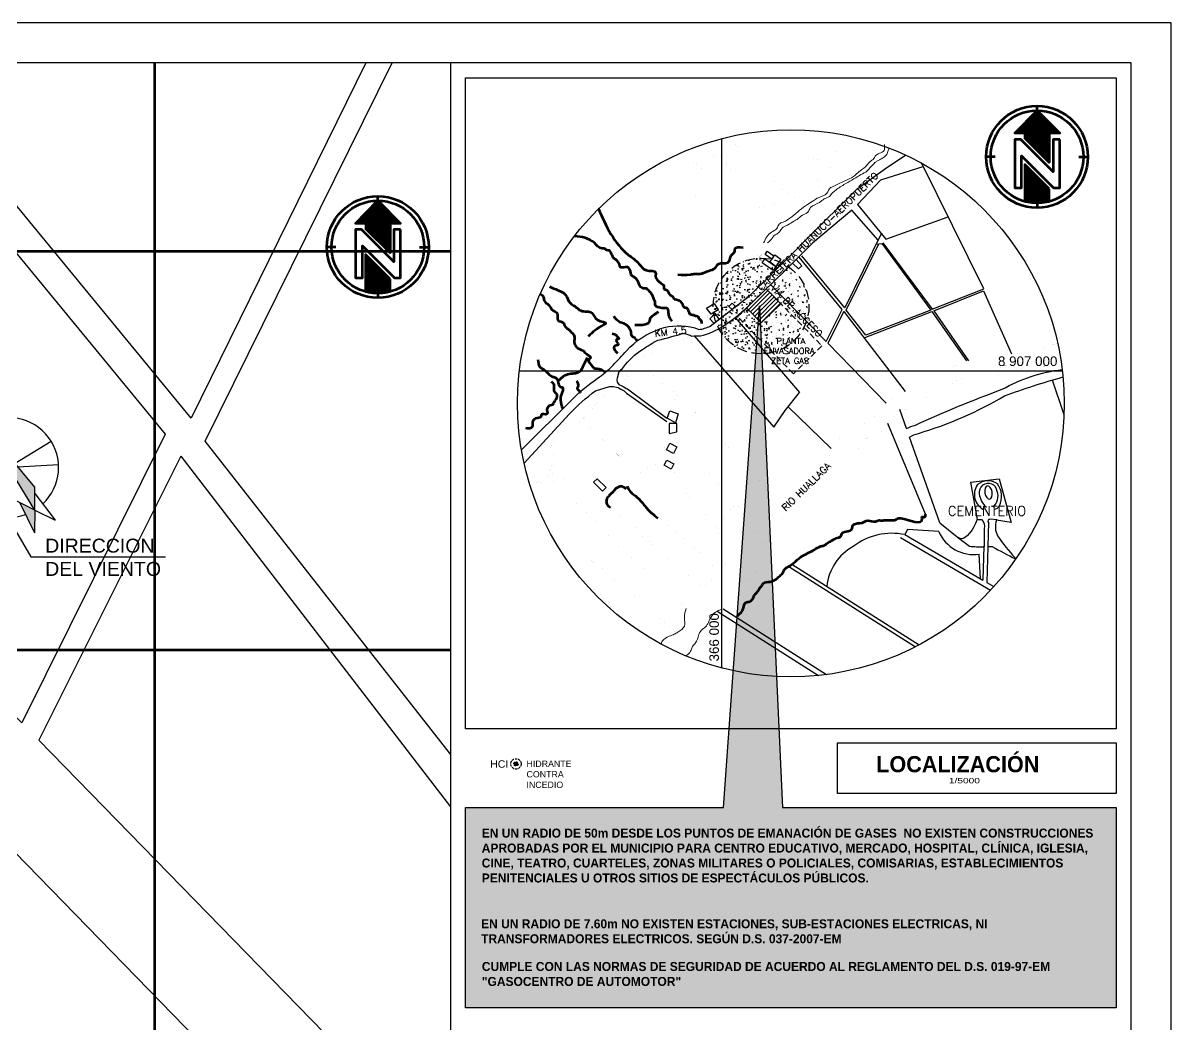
# Model space of a CAD drawing. Header units: millimetres. Extents: x 365981 to 366945, y 8906919 to 8907176.
# Drawn here: x 366801.4 to 366945.4, y 8907003.1 to 8907128.6 of the extents above; entities that cross this region are included whole.
import ezdxf
from ezdxf.enums import TextEntityAlignment as Align

# ---------------------------------------------------------------- set-up
doc = ezdxf.new("R2010")
doc.units = ezdxf.units.MM
doc.linetypes.add('DASHED2', pattern=[0.375, 0.25, -0.125])
doc.linetypes.add('HIDDEN', pattern=[0.375, 0.25, -0.125])
doc.layers.add('005', color=8, linetype='Continuous', lineweight=80)
doc.layers.add('02', color=2, linetype='Continuous', lineweight=20)
for name, color, linetype in [('01', 1, 'Continuous'), ('015', 40, 'Continuous'), ('02 texto', 2, 'Continuous'), ('03', 3, 'Continuous'), ('04', 4, 'Continuous'), ('AMBIENTES', 3, 'Continuous'), ('Detalles', 132, 'Continuous'), ('LOCKUP', 7, 'Continuous'), ('PROYECCIONES', 40, 'DASHED2')]:
    doc.layers.add(name, color=color, linetype=linetype)
doc.styles.add('BRITAN', font='', dxfattribs={"height": 0.07})
doc.styles.add('DIMTXT', font='arial.ttf', dxfattribs={"height": 0.3})
doc.styles.add('GRANDE', font='', dxfattribs={"height": 0.3})
doc.styles.add('MONOTXT', font='simplex.shx', dxfattribs={"height": 0.2})
doc.styles.add('ROMANS', font='arial.ttf', dxfattribs={"height": 0.2})
doc.styles.get("Standard").update_dxf_attribs({"font": 'arial.ttf'})
doc.styles.add('TITLEINFO', font='arial.ttf', dxfattribs={"height": 0.2})
doc.styles.get('BRITAN').set_extended_font_data('Britannic Bold', bold=True)
doc.styles.get('GRANDE').set_extended_font_data('Copperplate Gothic Bold', bold=True)

# ---------------------------------------------------------------- blocks, each defined once
blk = doc.blocks.new('HIDRANTE')
at = {"layer": '03'}
h = blk.add_hatch(color=256, dxfattribs=at)
edge = h.paths.add_edge_path()
edge.add_arc((0, 0), 0.237, 0, 360)
at = {"layer": '03', "linetype": 'DASHED2'}
for radius in [0.58, 0.237, 0.237]:
    blk.add_circle((0, 0), radius, dxfattribs=at)
blk = doc.blocks.new('NORTEJ')
h = blk.add_hatch()
h.set_pattern_fill('ANSI31', color=4, scale=2.25, angle=45, style=0)
h.set_pattern_definition([(90, (-680.65797, 86.11223), (-0.28125, 4e-17), [])])
h.paths.add_polyline_path([(0, 12.2), (-2.78, 9.34), (-1.54, 9.34), (-1.54, 8.72), (1.54, 5.65), (1.54, 9.34), (2.85, 9.34)])
h.paths.add_polyline_path([(-1.54, 5.43), (-1.54, 0.8), (1.54, 0.8), (1.54, 2.35)])
at = {"color": 6}
for p, q in [((0, 12.2), (0, 12.76)), ((-5.25, 6.38), (-6.38, 6.38)), ((5.25, 6.38), (6.38, 6.38)), ((0, 0.57), (0, 0))]:
    blk.add_line(p, q, dxfattribs=at)
blk.add_lwpolyline([(-1.54, 9.34), (-2.78, 9.34), (0, 12.2), (2.85, 9.34), (1.54, 9.34), (1.54, 5.65), (-1.54, 8.72)], dxfattribs=at)
at = {"color": 5}
blk.add_lwpolyline([(2.85, 8.56), (2.03, 8.56), (2.03, 4.5), (-2.03, 8.56), (-2.78, 8.56), (-2.78, 2.5), (-1.93, 2.5), (-1.93, 6.51), (2.08, 2.5), (2.85, 2.5)], close=True, dxfattribs=at)
at = {"color": 6}
blk.add_lwpolyline([(1.54, 2.35), (-1.54, 5.43), (-1.54, 0.8), (1.54, 0.8)], close=True, dxfattribs=at)
blk.add_circle((0, 6.38), 6.38, dxfattribs=at)
at = {"color": 4}
blk.add_circle((0, 6.38), 5.81, dxfattribs=at)
blk = doc.blocks.new('A$C28750AAA')
at = {"layer": 'Detalles'}
h = blk.add_hatch(color=256, dxfattribs=at)
h.paths.add_polyline_path([(4.707, 3.674), (3.566, 3.754), (0.292, 1.326)])
h.paths.add_polyline_path([(5.847, 3.593), (4.707, 3.674), (4.295, 2.96)])
for p, q in [((1.326, 4.707), (2.323, 2.832)), ((2.499, 2.963), (2.499, 5)), ((3.885, 3.732), (5.278, 4.664)), ((4.707, 3.674), (5.278, 4.664)), ((3.566, 3.754), (0.292, 1.326)), ((4.707, 3.674), (0.292, 1.326)), ((4.707, 3.674), (3.566, 3.754)), ((4.707, 3.674), (4.136, 2.683)), ((4.295, 2.96), (5.847, 3.593)), ((4.707, 3.674), (5.847, 3.593)), ((4.136, 2.683), (0.292, 1.326)), ((2.499, 0), (2.499, 2.105)), ((2.676, 2.168), (3.673, 0.293))]:
    blk.add_line(p, q, dxfattribs=at)
blk.add_arc((2.499, 2.5), 2.5, 39.60673, 16.39327, dxfattribs=at)

msp = doc.modelspace()

# ---------------------------------------------------------------- hatches: boundary and pattern name
at = {"true_color": 0xcd2027}
h = msp.add_hatch(dxfattribs=at)
h.set_pattern_fill('AR-CONC', color=242, scale=0.01)
h.set_pattern_definition([(50, (-87.3748, -2.285), (1.82184668996, -0.1593908554), [0.1905, -2.0955]), (355, (-87.3748, -2.285), (-0.35243421425, 1.9105684524), [0.1524, -1.6764058417]), (100.4514447, (-87.223, -2.2983), (1.4694124709, 1.75117751912), [0.161900088, -1.780902446]), (46.1842, (-87.3748, -1.777), (2.7107904089, -0.4204232793), [0.28575, -3.14325]), (96.63555761, (-87.149, -1.812), (2.3740413405, 2.474261246), [0.2428502314, -2.6713560816]), (351.18415117, (-87.3748, -1.777), (2.37404134065, 2.47426124586), [0.2285996707, -2.5145973192]), (21, (-87.1208, -1.904), (1.5161439127, -1.02265198187), [0.1905, -2.0955]), (326, (-87.1208, -1.904), (0.61802028348, 1.84187966122), [0.1524, -1.6764]), (71.451445, (-86.9944, -1.9893), (2.1341641928, 0.81922768886), [0.161900088, -1.780899376]), (37.5, (-87.3748, -2.28505), (0.030886032506, 0.84555038873), [0, -1.65608, 0, -1.7018, 0, -1.68275]), (7.5, (-87.3748, -2.28505), (0.6681966251, 1.00180574818), [0, -0.97028, 0, -1.61798, 0, -0.64135]), (327.5, (-87.9412, -2.28505), (1.35590595167, -0.057287439927), [0, -0.635, 0, -1.9812, 0, -2.6289]), (317.5, (-88.1952, -2.285), (1.48129181386, 0.25426491033), [0, -0.8255, 0, -1.31572, 0, -1.8669])])
h.paths.add_polyline_path([(366887.99, 8907093.134, 1), (366900.005, 8907093.134, 1)])
h.paths.add_polyline_path([(366894.653, 8907095.287), (366896.47, 8907093.424), (366894.007, 8907091.022), (366892.19, 8907092.884)], flags=16)
at = {"layer": '01'}
h = msp.add_hatch(dxfattribs=at)
h.set_pattern_fill('ANSI31', color=256, scale=3, style=0)
h.set_pattern_definition([(45, (140142.26004, 722446.81113), (-0.265165042945, 0.265165042945), [])])
h.paths.add_polyline_path([(366894.008, 8907091.02), (366894.008, 8907091.02), (366894.008, 8907091.02), (366896.471, 8907093.423), (366894.653, 8907095.29), (366892.191, 8907092.883), (366894.008, 8907091.02), (366894.008, 8907091.02), (366894.008, 8907091.02), (366894.008, 8907091.02), (366894.008, 8907091.02), (366894.008, 8907091.02)])
at = {"layer": '01', "linetype": 'DASHED2'}
h = msp.add_hatch(dxfattribs=at)
h.set_pattern_fill('DOTS', color=256, scale=11.25, style=0)
h.set_pattern_definition([(0, (139728.673, 722712.7875), (0.3515625, 0.703125), [0, -0.703125])])
h.paths.add_polyline_path([(366938.561, 8907030.256), (366896.708, 8907030.256), (366893.801, 8907093.137), (366889.305, 8907030.256), (366856.922, 8907030.256), (366856.922, 8907005.143), (366938.561, 8907005.143)])

# ---------------------------------------------------------------- linework, layer by layer
at = {"color": 2}
msp.add_lwpolyline([(366945.436, 8907128.622), (366648.436, 8907128.622), (366648.436, 8906918.622), (366945.436, 8906918.622)], close=True, dxfattribs=at)
at = {"color": 5}
msp.add_lwpolyline([(366940.436, 8907123.622), (366653.436, 8907123.622), (366653.436, 8906923.622), (366940.436, 8906923.622)], close=True, dxfattribs=at)
at = {"layer": '005', "color": 8}
for p, q in [((366817.909, 8907123.622), (366817.909, 8906988.622)), ((366653.436, 8907100), (366855.047, 8907100)), ((366653.436, 8907050), (366855.047, 8907050))]:
    msp.add_line(p, q, dxfattribs=at)
at = {"layer": '005', "const_width": 0.000855}
for points in [[(366889.858, 8907114.312), (366890.998, 8907113.13), (366892.167, 8907112.143), (366893.246, 8907111.155), (366894.626, 8907109.891), (366897.083, 8907107.331), (366898.191, 8907106.799), (366899.3, 8907106.312), (366899.675, 8907105.763)], [(366882.765, 8907111.788), (366883.753, 8907109.788), (366885.101, 8907108.725), (366885.243, 8907107.45), (366886.306, 8907106.529), (366886.59, 8907105.467), (366886.59, 8907105.467)], [(366884.169, 8907112.431), (366885.739, 8907110.922), (366886.803, 8907110.142), (366887.654, 8907109.15), (366887.654, 8907109.15), (366888.576, 8907109.15), (366888.576, 8907109.15)], [(366893.399, 8907106.529), (366891.555, 8907109.15), (366890.065, 8907110.284), (366889.002, 8907111.913), (366889.002, 8907111.913), (366887.441, 8907112.126)], [(366902.782, 8907110.13), (366902.693, 8907110.662), (366901.85, 8907111.194), (366900.919, 8907111.548), (366900.254, 8907111.725)], [(366903.802, 8907110.308), (366903.536, 8907110.928), (366903.536, 8907110.928), (366903.757, 8907111.77), (366903.757, 8907111.77), (366903.358, 8907113.01)], [(366901.54, 8907109.909), (366901.008, 8907109.377), (366901.185, 8907108.358), (366901.363, 8907106.79), (366901.363, 8907106.79)], [(366904.423, 8907109.998), (366905.596, 8907109.386), (366905.596, 8907109.386)], [(366895.821, 8907106.021), (366893.764, 8907105.454), (366893.693, 8907104.25), (366893.055, 8907103.046), (366893.055, 8907103.046), (366892.984, 8907101.487), (366892.984, 8907100.637), (366893.488, 8907099.475)], [(366883.482, 8907082.114), (366881.651, 8907083.39), (366881.523, 8907083.603), (366881.253, 8907083.759), (366880.941, 8907083.886), (366880.671, 8907084.141), (366880.473, 8907084.524), (366879.962, 8907084.879), (366879.237, 8907085.679), (366878.682, 8907086.2)], [(366882.183, 8907079.052), (366883.448, 8907082.084)], [(366883.448, 8907082.137), (366888.385, 8907077.132), (366891.449, 8907073.725), (366894.744, 8907070.26), (366896.496, 8907068.607)], [(366881.083, 8907073.768), (366881.3, 8907073.296), (366881.768, 8907073.048), (366882.736, 8907072.68), (366883.446, 8907071.86), (366883.807, 8907071.284), (366884.063, 8907070.425), (366884.678, 8907069.464), (366884.948, 8907069.202), (366885.831, 8907068.225), (366886.244, 8907067.69), (366886.886, 8907067.058), (366887.879, 8907065.96), (366888.835, 8907064.388), (366889.543, 8907063.445), (366889.79, 8907063.116), (366890.165, 8907062.566), (366890.23, 8907062.073), (366890.274, 8907061.616)], [(366883.078, 8907073.326), (366883.717, 8907073.921), (366884.61, 8907073.921), (366885.402, 8907073.921), (366886.21, 8907073.651), (366886.497, 8907073.651), (366886.699, 8907073.651), (366886.952, 8907073.382), (366887.103, 8907073.079), (366887.322, 8907072.709), (366887.474, 8907072.271), (366887.626, 8907071.901), (366888.182, 8907071.211), (366889.145, 8907070.282), (366889.735, 8907069.575), (366890.51, 8907068.548), (366890.696, 8907068.206), (366888.201, 8907065.43)], [(366867.227, 8907071.789), (366870.592, 8907068.561), (366873.806, 8907065.57), (366875.918, 8907063.146), (366878.82, 8907060.617), (366884.599, 8907055.2)], [(366875.107, 8907067.864), (366876.507, 8907066.523), (366878.004, 8907065.526), (366879.058, 8907064.612), (366879.224, 8907063.975), (366879.862, 8907063.67), (366880.611, 8907063.088), (366880.993, 8907062.792), (366881.249, 8907062.396), (366881.803, 8907061.953), (366882.08, 8907061.565), (366882.857, 8907061.039), (366882.857, 8907061.039), (366883.885, 8907060.227), (366884.606, 8907059.507), (366885.605, 8907058.926), (366885.882, 8907058.676), (366886.076, 8907058.289), (366886.076, 8907058.289), (366886.738, 8907057.729)], [(366888.301, 8907065.266), (366889.621, 8907066.767), (366890.846, 8907068.254), (366893.599, 8907065.677)], [(366881.03, 8907066.543), (366883.953, 8907064.324), (366885.182, 8907063.39), (366886.604, 8907061.874), (366888.697, 8907059.881)], [(366867.114, 8907065.479), (366868.568, 8907064.37), (366873.327, 8907060.812), (366878.692, 8907056.176), (366883.38, 8907052.114)], [(366872.074, 8907058.17), (366874.574, 8907056.466), (366878.08, 8907052.818)]]:
    msp.add_lwpolyline(points, dxfattribs=at)
for points in [[(366880.873, 8907073.421, -0.2209753), (366879.777, 8907072.709, -0.3841747), (366879.368, 8907072.457, 0.2889328), (366878.896, 8907072.268, -0.2171166), (366878.424, 8907072.001, 0.2464957), (366878.203, 8907071.86, -0.2743474), (366877.983, 8907071.734, 0.1817219), (366877.763, 8907071.656, -0.6934418), (366877.552, 8907071.827, 0.1002264), (366877.417, 8907072.473, 0.1014631), (366875.857, 8907074.644, -0.0042065), (366874.711, 8907075.946, -0.0073466), (366873.593, 8907076.846, -0.047348), (366871.645, 8907078.739)], [(366882.161, 8907078.662), (366881.868, 8907075.121), (366880.903, 8907073.457, 0.0149289), (366880.873, 8907073.421, 0.0149289)], [(366877.763, 8907071.656, 0.327009), (366876.968, 8907071.015), (366874.871, 8907070.201), (366873.635, 8907071.308, 0.1383109), (366872.702, 8907071.765, 0.1785693), (366871.811, 8907071.61, -0.0899111), (366871.28, 8907071.417, -0.2377026), (366870.539, 8907071.646, 0.3510592), (366869.834, 8907071.71, -0.1268741), (366869.33, 8907071.536), (366868.97, 8907071.829), (366868.779, 8907071.984), (366868.412, 8907072.058), (366868.082, 8907072.058), (366867.688, 8907072.112), (366867.572, 8907072.208)]]:
    msp.add_lwpolyline(points, format="xyb", dxfattribs=at)
at = {"layer": '005'}
for points in [[(366873.599, 8907105.296), (366877.339, 8907099.557), (366878.676, 8907098.433), (366879.593, 8907097.617), (366880.807, 8907097.261), (366880.772, 8907096.949), (366881.431, 8907096.014), (366881.813, 8907095.598), (366881.813, 8907095.286), (366882.194, 8907095.113), (366882.576, 8907094.524), (366882.68, 8907094.49), (366883.098, 8907093.997)], [(366882.862, 8907091.236), (366882.435, 8907091.937), (366882.404, 8907092.302), (366882.191, 8907092.851), (366881.825, 8907092.851), (366881.702, 8907092.851), (366881.062, 8907092.973), (366880.97, 8907093.003), (366880.726, 8907093.278), (366880.726, 8907093.552), (366880.604, 8907093.918), (366880.177, 8907094.771), (366880.024, 8907094.954), (366879.567, 8907095.32), (366879.17, 8907095.35), (366878.926, 8907095.502), (366878.529, 8907096.264), (366878.316, 8907096.569), (366877.919, 8907096.843), (366877.766, 8907096.965), (366877.641, 8907097.428), (366877.491, 8907097.749), (366877.278, 8907097.984), (366877, 8907098.005), (366876.294, 8907098.069), (366876.273, 8907098.24), (366876.059, 8907098.646), (366875.738, 8907098.988), (366875.588, 8907099.052), (366875.375, 8907099.436), (366875.246, 8907099.65), (366874.926, 8907100.098), (366874.669, 8907100.12), (366874.284, 8907100.355), (366874.049, 8907100.355), (366873.087, 8907101.037), (366870.591, 8907101.892)], [(366883.565, 8907097.079), (366885.13, 8907097.079), (366885.722, 8907097.163), (366886.315, 8907097.163), (366886.907, 8907097.332), (366887.457, 8907097.543), (366888.218, 8907097.881), (366888.683, 8907098.431), (366889.825, 8907098.6), (366890.037, 8907098.811), (366890.248, 8907099.445), (366890.714, 8907099.994), (366890.714, 8907100.248), (366891.771, 8907100.459)], [(366867.454, 8907095.556), (366868.493, 8907095.119), (366868.875, 8907094.955), (366869.477, 8907094.519), (366870.078, 8907093.481), (366870.624, 8907093.099), (366871.39, 8907092.553), (366872.756, 8907092.28), (366873.466, 8907091.407), (366874.505, 8907090.915), (366874.232, 8907090.752), (366872.299, 8907089.327)], [(366883.098, 8907093.997), (366884.035, 8907093.547), (366884.139, 8907093.304), (366884.347, 8907092.992), (366884.728, 8907092.854), (366884.798, 8907092.681), (366884.971, 8907092.3), (366885.041, 8907092.161), (366885.491, 8907092.022), (366885.873, 8907091.884), (366886.15, 8907091.78), (366886.185, 8907091.537), (366886.359, 8907091.433), (366886.54, 8907090.953)], [(366875.529, 8907091.842), (366876.154, 8907091.219), (366876.951, 8907090.872), (366877.61, 8907090.075), (366877.68, 8907089.694), (366877.818, 8907089.348), (366878.061, 8907089.209), (366878.434, 8907088.727)], [(366878.165, 8907090.768), (366878.72, 8907090.768), (366880.038, 8907091.219), (366880.142, 8907091.634), (366880.489, 8907091.981), (366880.801, 8907092.189), (366881.148, 8907092.431)], [(366875.304, 8907089.697), (366875.605, 8907089.585), (366875.83, 8907089.472), (366875.906, 8907089.359), (366876.169, 8907089.04), (366875.849, 8907088.889), (366875.868, 8907088.664), (366876.075, 8907088.269), (366875.567, 8907088.044), (366875.567, 8907087.743), (366875.981, 8907087.236)], [(366866.004, 8907086.428), (366866.245, 8907085.516), (366866.918, 8907085.036), (366867.062, 8907084.892), (366867.832, 8907084.267), (366868.264, 8907084.123), (366868.55, 8907083.529), (366868.889, 8907082.97), (366869.082, 8907082.922), (366869.13, 8907082.778), (366868.889, 8907081.866), (366868.841, 8907081.53), (366868.841, 8907081.337), (366869.121, 8907080.241)], [(366868.668, 8907083.833), (366869.751, 8907084.591), (366871.225, 8907084.905), (366871.723, 8907085.668), (366872.213, 8907086.692)], [(366867.865, 8907080.737), (366868.073, 8907081.112), (366868.438, 8907081.78), (366868.303, 8907082.15), (366868.034, 8907082.487), (366868.034, 8907082.588), (366868.034, 8907082.992), (366868.034, 8907083.227), (366867.697, 8907083.631)], [(366870.833, 8907083.735), (366871.001, 8907083.466), (366871.001, 8907082.994), (366870.934, 8907082.759), (366871.293, 8907082.355), (366871.162, 8907082.237)], [(366877.088, 8907070.183), (366876.703, 8907070.425), (366876.153, 8907070.469), (366876.043, 8907070.381), (366875.702, 8907070.172), (366875.636, 8907070.095), (366875.57, 8907070.007), (366875.415, 8907069.798), (366875.217, 8907069.644), (366874.92, 8907069.326), (366874.755, 8907069.106), (366874.678, 8907069.029), (366874.634, 8907068.93), (366874.59, 8907068.534), (366874.667, 8907068.281), (366875.107, 8907067.864)], [(366877.185, 8907070.522), (366877.593, 8907069.863), (366878.473, 8907069.126), (366879.313, 8907068.192), (366880.271, 8907067.17), (366881.03, 8907066.543)], [(366891.032, 8907054.283), (366891.808, 8907055.268), (366892.041, 8907055.927), (366892.468, 8907056.043), (366892.894, 8907056.314), (366893.088, 8907056.702), (366893.399, 8907057.128), (366893.748, 8907057.593), (366893.864, 8907057.787), (366894.097, 8907058.058), (366894.252, 8907058.329), (366895.144, 8907058.562), (366895.377, 8907058.639), (366895.842, 8907058.833), (366896.269, 8907059.22), (366896.696, 8907059.608), (366897.006, 8907060.189), (366897.433, 8907060.46), (366898.092, 8907060.925), (366898.946, 8907061.623), (366900.652, 8907062.553), (366901.432, 8907062.992), (366901.549, 8907063.03), (366901.82, 8907063.069), (366902.402, 8907063.456), (366902.945, 8907063.766), (366903.372, 8907063.999), (366904.031, 8907064.309), (366904.147, 8907064.58), (366904.884, 8907064.89), (366905.389, 8907065.161), (366905.544, 8907065.665), (366905.971, 8907065.859), (366906.203, 8907065.898), (366906.397, 8907065.898), (366907.445, 8907066.246), (366908.298, 8907066.091), (366908.686, 8907066.246), (366909.035, 8907066.246), (366909.268, 8907066.246), (366909.539, 8907066.285), (366909.811, 8907066.285), (366910.121, 8907066.285), (366910.393, 8907066.285), (366910.858, 8907066.324), (366911.246, 8907066.517), (366911.556, 8907066.517), (366914.198, 8907066.521), (366914.198, 8907066.676), (366914.547, 8907066.676), (366914.624, 8907066.754), (366914.624, 8907067.025)]]:
    msp.add_spline(points, degree=3, dxfattribs=at)
for points, knots in [([(366866.301, 8907094.646), (366866.457, 8907094.55), (366866.769, 8907094.351), (366866.714, 8907093.856), (366867.002, 8907093.521), (366867.487, 8907093.212), (366867.746, 8907092.53), (366868.708, 8907092.289), (366868.197, 8907091.107), (366869.171, 8907091.203), (366869.332, 8907090.712), (366869.513, 8907090.357), (366869.949, 8907090.16), (366870.24, 8907089.799), (366870.724, 8907089.343), (366870.455, 8907088.643), (366870.747, 8907088.06), (366871.13, 8907087.738), (366871.484, 8907087.602), (366871.779, 8907087.507), (366871.956, 8907087.055), (366872.927, 8907086.798), (366872.072, 8907086.248), (366872.785, 8907085.744), (366873.069, 8907085.24), (366873.74, 8907085.368), (366874.157, 8907085.074), (366874.496, 8907084.835)], [3.4910356, 3.4910356, 3.4910356, 3.4910356, 4.009106, 4.5124774, 4.7855631, 5.2892302, 6.2193887, 6.8103825, 7.7449196, 8.4553324, 8.6995446, 9.2147574, 9.6087541, 10.0722687, 10.6184416, 11.4373726, 11.9751734, 12.4788409, 12.8950176, 13.1393926, 13.3363062, 14.3283054, 14.6402127, 15.605381, 15.9916433, 16.264924, 17.4471185, 17.4471185, 17.4471185, 17.4471185]), ([(366867.865, 8907080.737), (366867.654, 8907080.691), (366867.271, 8907080.61), (366867.036, 8907080.075), (366867.25, 8907079.761), (366867.019, 8907079.409), (366866.379, 8907079.774), (366866.439, 8907079.194), (366865.935, 8907079.08), (366865.213, 8907078.929), (366865.437, 8907077.74), (366864.868, 8907077.728), (366864.484, 8907077.808)], [0, 0, 0, 0, 1.4482208, 2.6182958, 3.4208942, 3.7047413, 5.2882908, 5.9372925, 6.6418135, 8.4739414, 10.3888007, 12.6224807, 12.6224807, 12.6224807, 12.6224807])]:
    msp.add_open_spline(points, degree=3, knots=knots, dxfattribs=at)
at = {"layer": '01'}
for p, q in [((366889.041, 8907114.109), (366889.041, 8907047.746)), ((366863.681, 8907084.999), (366931.802, 8907084.999))]:
    msp.add_line(p, q, dxfattribs=at)
msp.add_circle((366897.742, 8907080.927), 34.303, dxfattribs=at)
at = {"layer": '015'}
for p, q in [((366911.504, 8907064.114), (366922.806, 8907057.507)), ((366912.358, 8907065.102), (366912.053, 8907064.463)), ((366912.053, 8907064.463), (366921.832, 8907058.747)), ((366916.317, 8907064.859), (366912.358, 8907065.102)), ((366921.525, 8907058.927), (366921.373, 8907062.03)), ((366922.333, 8907058.455), (366923.207, 8907057.944))]:
    msp.add_line(p, q, dxfattribs=at)
for points in [[(366899.678, 8907101.455), (366906.029, 8907107.793), (366909.778, 8907110.5), (366912.137, 8907112.064)], [(366906.117, 8907105.87), (366909.041, 8907108.941), (366914.335, 8907110.637)], [(366909.275, 8907101.044), (366915.456, 8907092.728), (366921.962, 8907095.267), (366914.121, 8907111.067)], [(366906.117, 8907105.87), (366909.656, 8907101.531), (366917.483, 8907104.294)], [(366905.39, 8907105.147), (366900.475, 8907101.006)], [(366908.677, 8907101.397), (366905.39, 8907105.148), (366905.39, 8907105.147)], [(366909.113, 8907102.283), (366904.501, 8907092.904), (366899.137, 8907099.42)], [(366908.416, 8907100.877), (366909.143, 8907100.948), (366915.312, 8907092.596), (366907.139, 8907089.478), (366904.676, 8907092.618), (366908.779, 8907100.912)], [(366895.215, 8907095.795), (366902.169, 8907088.666), (366904.173, 8907092.706), (366898.769, 8907099.27)], [(366915.681, 8907092.523), (366921.913, 8907095.038), (366925.44, 8907087.145)], [(366887.173, 8907092.864), (366888.107, 8907093.451), (366888.611, 8907092.649), (366887.722, 8907092.087), (366887.173, 8907092.864)], [(366890.371, 8907093.486), (366889.968, 8907093.077), (366890.374, 8907092.685), (366890.756, 8907093.121), (366890.356, 8907093.471)], [(366887.58, 8907091.521), (366888.083, 8907090.968), (366888.735, 8907091.484), (366888.259, 8907092.244), (366887.58, 8907091.521)], [(366890.744, 8907091.671), (366898.813, 8907082.302)], [(366904.371, 8907092.429), (366902.379, 8907088.45), (366909.717, 8907080.929)], [(366904.371, 8907092.429), (366912.077, 8907082.42)], [(366906.919, 8907089.12), (366915.411, 8907092.442), (366919.783, 8907086.242)], [(366915.681, 8907092.523), (366920.019, 8907086.269)], [(366885.624, 8907089.375), (366895.613, 8907077.954), (366897.036, 8907080.025), (366898.813, 8907082.302)], [(366876.176, 8907084.879), (366875.948, 8907084.086), (366875.912, 8907083.85), (366875.959, 8907083.566), (366876.137, 8907083.305), (366876.516, 8907083.139), (366876.777, 8907082.985), (366877.097, 8907082.772), (366877.227, 8907082.737)], [(366873.249, 8907082.511), (366875, 8907083.045), (366875.45, 8907083.033), (366876.054, 8907082.903), (366876.422, 8907082.701), (366876.825, 8907082.5), (366877.121, 8907082.216)], [(366932.014, 8907079.467), (366930.562, 8907083.851)], [(366877.121, 8907082.216), (366882.161, 8907078.662)], [(366877.227, 8907082.737), (366882.183, 8907079.052)], [(366897.382, 8907080.468), (366902.781, 8907075.278)], [(366912.261, 8907077.764), (366911.423, 8907080.153)], [(366914.624, 8907067.025), (366909.889, 8907078.384)], [(366916.409, 8907065.94), (366912.635, 8907076.697)], [(366921.944, 8907063.077), (366921.832, 8907058.747)], [(366897.468, 8907060.479), (366913.372, 8907050.392)], [(366897.867, 8907060.744), (366913.821, 8907050.626)], [(366888.503, 8907054.863), (366901.215, 8907046.8)], [(366889.249, 8907055.143), (366902.219, 8907046.917)]]:
    msp.add_lwpolyline(points, dxfattribs=at)
for points in [[(366863.94, 8907075.081), (366870.392, 8907081.507, -0.0458862), (366873.454, 8907084.043, 0.0500157), (366875.454, 8907085.727, 0.0095123), (366877.12, 8907087.509, -0.1281), (366881.289, 8907090.26, -0.1494021), (366885.675, 8907090.399), (366886.194, 8907090.179, 0.0805254), (366887.621, 8907090.612), (366892.551, 8907094.411), (366897.915, 8907099.69), (366899.678, 8907101.455)], [(366876.176, 8907084.879, 0.0143025), (366876.735, 8907085.462, -0.0898363), (366879.13, 8907087.68, -0.0357543), (366881.056, 8907088.85, 0.0152485), (366884.318, 8907089.719, -0.060458), (366885.33, 8907089.352, -0.0320427), (366886.385, 8907089.387, 0.0855162), (366889.293, 8907090.643, 0.0533078), (366892.876, 8907093.569), (366897.085, 8907097.638), (366900.475, 8907101.006)], [(366912.261, 8907077.764, -0.0533816), (366913.379, 8907078.202, -0.019227), (366924.255, 8907082.691, -0.0994589), (366931.782, 8907085.169, -0.0994589)], [(366912.635, 8907076.697, -0.0538875), (366913.755, 8907077.162, 0.0624874), (366924.542, 8907081.86, -0.0205266), (366931.886, 8907084.23, -0.0205266)], [(366864.265, 8907073.444), (366869.964, 8907079.591, -0.0482809), (366873.249, 8907082.511, -0.0482809)], [(366920.271, 8907071.049), (366923.866, 8907071.446), (366925.359, 8907065.977), (366923.555, 8907066.256, 0.2242174), (366923.684, 8907064.325, 0.0412798), (366925.863, 8907061.543, 1.3868283)], [(366920.271, 8907071.049), (366921.099, 8907066.362), (366921.651, 8907066.362, -0.278069), (366921.999, 8907065.202), (366921.999, 8907062.987)], [(366916.409, 8907065.94), (366918.798, 8907064.011), (366920.146, 8907063.005, 0.0251443), (366921.941, 8907062.942, 0.0251443)], [(366921.125, 8907066.389, -0.1292457), (366919.653, 8907064.133, -0.3545143), (366918.745, 8907064.084, -3.0822835)], [(366923.623, 8907066.3), (366922.751, 8907066.404, 0.7111431), (366922.54, 8907065.974), (366922.333, 8907058.455)], [(366922.457, 8907062.957, 0.0077018), (366923.006, 8907062.99, 0.0259471), (366925.94, 8907061.429, 0.0009019), (366925.96, 8907061.422)]]:
    msp.add_lwpolyline(points, format="xyb", dxfattribs=at)
for points in [[(366894.481, 8907099.06), (366895.861, 8907098.099), (366895.508, 8907097.591), (366894.127, 8907098.552)], [(366894.764, 8907099.992), (366895.612, 8907099.402), (366895.346, 8907099.019), (366894.498, 8907099.609)], [(366895.711, 8907099.544), (366896.49, 8907099.002), (366895.861, 8907098.099), (366895.083, 8907098.641)], [(366898.406, 8907098.95), (366899.125, 8907098.184), (366898.693, 8907097.794), (366897.942, 8907098.489)], [(366882.573, 8907079.987), (366883.582, 8907079.59), (366883.283, 8907078.483), (366882.214, 8907079.074)], [(366882.468, 8907078.399), (366882.487, 8907077.149), (366883.452, 8907077.343), (366883.435, 8907078.414)], [(366882.566, 8907075.924), (366883.454, 8907075.453), (366883.014, 8907074.623), (366882.126, 8907075.093)], [(366882.17, 8907073.806), (366883.078, 8907073.326), (366882.736, 8907072.68), (366881.828, 8907073.161)]]:
    msp.add_lwpolyline(points, close=True, dxfattribs=at)
at = {"layer": '015', "extrusion": (0, 0, -1)}
msp.add_lwpolyline([(-366873.419, 8907071.475), (-366872.976, 8907071.024), (-366874.108, 8907069.912), (-366874.552, 8907070.363)], close=True, dxfattribs=at)
at = {"layer": '015', "const_width": 0.00855}
for points in [[(366922.268, 8907067.886), (366921.968, 8907067.57)], [(366923.104, 8907067.914), (366923.245, 8907067.643)]]:
    msp.add_lwpolyline(points, dxfattribs=at)
at = {"layer": '015'}
for centre, radius, start, end in [((366922.929, 8907069.51), 2.165, 145.27, 243.62864), ((366922.469, 8907069.09), 2.115, 56.00479, 128.57588), ((366922.504, 8907069.746), 1.139, 7.01111, 188.47172), ((366921.907, 8907069.298), 1.829, 310.84984, 19.36327), ((366921.437, 8907069.227), 2.741, 335.3207, 36.12165), ((366924.082, 8907069.922), 2.726, 187.24881, 228.31064), ((366923.2, 8907068.465), 0.822, 273.07427, 332.2752), ((366910.428, 8907056.663), 7.967, 78.22984, 127.51437), ((366920.63, 8907066.634), 4.664, 202.36893, 279.16669), ((366908.728, 8907057.262), 6.532, 118.85165, 173.74942)]:
    msp.add_arc(centre, radius, start, end, dxfattribs=at)
at = {"layer": '015', "extrusion": (0, 0, -1)}
msp.add_ellipse((366922.538, 8907069.743), major_axis=(-0.126, 0.83), ratio=0.5334372, dxfattribs=at)
at = {"layer": '02', "const_width": 0.000855}
for points in [[(366888.427, 8907092.941), (366888.626, 8907093.028), (366888.842, 8907093.167), (366889.249, 8907093.574), (366889.695, 8907094.175), (366890.153, 8907094.632), (366890.433, 8907094.911), (366890.789, 8907095.483), (366891.054, 8907095.909), (366891.315, 8907096.328), (366891.681, 8907096.668), (366891.978, 8907096.945), (366892.164, 8907097.265), (366892.357, 8907097.64), (366892.535, 8907098.021), (366892.713, 8907098.287), (366892.878, 8907098.529), (366893.132, 8907098.96), (366893.285, 8907099.214), (366893.692, 8907099.735), (366893.919, 8907100.027), (366894.086, 8907100.243), (366894.2, 8907100.459), (366894.327, 8907100.777), (366894.327, 8907101.037)], [(366888.54, 8907092.761), (366888.741, 8907092.874), (366888.984, 8907093.036), (366889.176, 8907093.228), (366889.298, 8907093.4), (366889.592, 8907093.593), (366889.804, 8907093.785), (366890.058, 8907094.078), (366890.21, 8907094.321), (366890.311, 8907094.473), (366890.736, 8907094.786), (366891.07, 8907095.032), (366891.133, 8907095.297), (366891.346, 8907095.479), (366891.457, 8907095.691), (366891.578, 8907096.005), (366891.832, 8907096.379), (366892.269, 8907096.912), (366892.279, 8907097.033), (366892.532, 8907097.296), (366892.816, 8907097.782), (366893.008, 8907098.095), (366893.186, 8907098.385), (366893.413, 8907098.854), (366893.687, 8907099.178), (366894.102, 8907099.593), (366894.173, 8907099.886), (366894.436, 8907100.149), (366894.771, 8907100.422), (366894.811, 8907100.665), (366894.811, 8907101.037)], [(366885.675, 8907090.399), (366886.226, 8907090.711), (366886.476, 8907090.864), (366886.54, 8907090.953), (366887.082, 8907091.4), (366887.161, 8907091.465), (366887.227, 8907091.706), (366887.356, 8907091.964)], [(366886.049, 8907090.241), (366886.299, 8907090.481), (366886.574, 8907090.634), (366886.792, 8907090.739), (366886.937, 8907090.876), (366887.13, 8907091.021), (366887.219, 8907091.15), (366887.389, 8907091.335), (366887.461, 8907091.601), (366887.631, 8907091.875), (366887.722, 8907092.087)], [(366887.356, 8907091.964), (366887.57, 8907092.302)], [(366876.131, 8907083.315), (366876.156, 8907083.353), (366876.529, 8907083.761), (366876.878, 8907084.29), (366877.202, 8907084.578), (366877.371, 8907084.89), (366877.527, 8907085.178), (366877.683, 8907085.335), (366877.743, 8907085.455), (366877.912, 8907085.647), (366878.092, 8907085.791), (366878.224, 8907085.947), (366878.224, 8907086.115), (366878.284, 8907086.343), (366878.645, 8907086.535), (366878.825, 8907086.632), (366879.573, 8907086.997), (366879.898, 8907087.285), (366880.307, 8907087.417), (366880.619, 8907087.537), (366880.764, 8907087.718), (366880.956, 8907087.874), (366881.281, 8907088.042), (366881.569, 8907088.078), (366881.713, 8907088.234), (366881.942, 8907088.342), (366882.574, 8907088.591), (366882.86, 8907088.725), (366883.172, 8907088.826), (366883.391, 8907088.894), (366883.764, 8907089.225), (366884.088, 8907089.195), (366884.263, 8907089.246), (366884.523, 8907089.342), (366884.781, 8907089.586)], [(366876.57, 8907083.107), (366876.747, 8907083.499), (366877.069, 8907084.04), (366877.57, 8907084.522), (366877.932, 8907084.963), (366878.052, 8907085.364), (366878.293, 8907085.745), (366878.554, 8907086.166), (366878.955, 8907086.466), (366879.923, 8907086.879), (366880.606, 8907087.32), (366881.188, 8907087.541), (366882.051, 8907087.962), (366882.673, 8907088.222), (366883.637, 8907088.664), (366884.179, 8907088.944), (366884.7, 8907089.105), (366885.18, 8907089.424)], [(366884.599, 8907055.2), (366887.444, 8907058.564), (366888.601, 8907059.78), (366889.133, 8907060.311), (366889.832, 8907061.223), (366891.202, 8907062.44), (366891.556, 8907062.902), (366891.965, 8907062.984), (366892.319, 8907063.963), (366892.809, 8907064.48), (366893.408, 8907065.242), (366893.599, 8907065.677), (366893.735, 8907066.167), (366894.606, 8907066.82), (366894.906, 8907067.255), (366895.151, 8907067.772), (366895.75, 8907068.261), (366896.512, 8907068.615), (366897.112, 8907069.159), (366897.248, 8907069.73), (366897.166, 8907070.301), (366897.384, 8907070.655), (366897.738, 8907070.873), (366898.664, 8907071.199), (366899.248, 8907071.88), (366900.038, 8907072.095), (366900.374, 8907072.263), (366900.805, 8907072.311), (366900.925, 8907072.55), (366901.068, 8907072.981), (366900.925, 8907073.172), (366901.332, 8907073.651), (366901.955, 8907073.866), (366902.601, 8907074.345), (366902.721, 8907074.512), (366902.673, 8907074.8), (366902.625, 8907075.063), (366902.937, 8907075.494), (366903.569, 8907076.315), (366904.341, 8907077.003), (366904.912, 8907077.439), (366905.583, 8907077.942), (366905.986, 8907077.858), (366907.246, 8907078.596), (366907.346, 8907078.881), (366907.884, 8907079.216), (366908.404, 8907079.35), (366908.689, 8907079.837), (366908.992, 8907080.122), (366909.327, 8907080.524), (366910.019, 8907081.243), (366910.902, 8907081.995), (366911.819, 8907082.36), (366912.466, 8907082.512), (366913.443, 8907082.759), (366913.866, 8907082.971), (366914.208, 8907083.171), (366914.838, 8907083.824), (366914.885, 8907084.048), (366915.155, 8907084.353), (366915.414, 8907084.436), (366915.92, 8907084.436), (366916.238, 8907084.436), (366916.414, 8907084.459), (366916.814, 8907084.541), (366917.002, 8907085.058), (366917.508, 8907085.141), (366918.002, 8907085.458), (366918.179, 8907085.611), (366918.52, 8907085.646), (366918.779, 8907085.81), (366919.085, 8907085.94), (366919.555, 8907086.175), (366919.873, 8907086.269), (366920.191, 8907086.269), (366920.65, 8907086.269), (366920.791, 8907086.351), (366921.108, 8907086.41), (366921.426, 8907086.41), (366922.332, 8907086.41), (366922.756, 8907086.457), (366922.897, 8907086.398), (366923.203, 8907086.292), (366923.843, 8907086.481), (366924.219, 8907086.739), (366924.76, 8907087.009), (366925.031, 8907087.103), (366925.607, 8907087.162), (366926.054, 8907087.162), (366926.478, 8907087.233), (366927.007, 8907087.303), (366928.149, 8907087.303), (366928.513, 8907087.444), (366928.831, 8907087.667), (366929.008, 8907087.785), (366929.336, 8907087.798), (366929.732, 8907087.987), (366930.053, 8907088.086), (366930.507, 8907088.243), (366930.903, 8907088.375), (366931.209, 8907088.455)], [(366888.99, 8907055.054), (366889.885, 8907055.596), (366890.582, 8907056.558), (366890.948, 8907057.155), (366891.28, 8907057.885), (366891.579, 8907058.283), (366891.944, 8907058.449), (366892.143, 8907058.648), (366892.509, 8907058.88), (366892.808, 8907059.179), (366893.107, 8907059.378), (366893.173, 8907059.643), (366893.472, 8907059.975), (366893.771, 8907060.174), (366894.203, 8907060.97), (366894.535, 8907061.468), (366894.601, 8907061.7), (366894.302, 8907062.165), (366893.904, 8907062.264), (366893.87, 8907062.43), (366893.87, 8907062.629), (366894.103, 8907063.16), (366894.535, 8907063.458), (366894.867, 8907063.757), (366895.232, 8907063.79), (366895.564, 8907063.823), (366895.996, 8907064.089), (366896.228, 8907064.454), (366896.129, 8907064.785), (366896.029, 8907064.885), (366895.896, 8907065.283), (366896.096, 8907065.714), (366896.328, 8907066.245), (366896.561, 8907066.477), (366897.761, 8907066.823), (366897.329, 8907067.42), (366897.429, 8907067.586), (366897.628, 8907067.785), (366898.226, 8907068.05), (366898.691, 8907068.216), (366899.355, 8907068.846), (366899.654, 8907069.145), (366900.085, 8907069.808), (366900.318, 8907069.842), (366900.717, 8907070.306), (366901.248, 8907070.538), (366901.58, 8907070.638), (366901.746, 8907070.704), (366901.846, 8907070.771), (366901.879, 8907071.135), (366901.879, 8907071.368), (366902.045, 8907071.799), (366902.178, 8907072.131), (366902.344, 8907072.396), (366902.676, 8907072.794), (366902.875, 8907072.861), (366903.075, 8907072.861), (366903.473, 8907072.861), (366904.303, 8907073.093), (366904.37, 8907073.491), (366904.376, 8907073.606), (366905.373, 8907074.204), (366905.439, 8907074.569), (366905.871, 8907074.834), (366906.07, 8907075.066), (366906.535, 8907075.431), (366906.668, 8907075.697), (366906.801, 8907076.061), (366906.967, 8907076.493), (366907.498, 8907076.625), (366907.93, 8907076.625), (366908.096, 8907076.625), (366908.428, 8907076.625), (366908.76, 8907076.625), (366908.926, 8907076.659), (366909.192, 8907077.521), (366909.491, 8907078.052), (366909.757, 8907078.085), (366909.889, 8907078.384), (366909.989, 8907078.749), (366910.089, 8907078.815), (366910.574, 8907079.045), (366910.835, 8907079.599), (366910.95, 8907079.811), (366911.259, 8907080.006), (366911.586, 8907080.299), (366911.896, 8907080.234), (366912.075, 8907080.185), (366912.254, 8907080.136), (366912.662, 8907080.332), (366912.907, 8907080.69), (366913.168, 8907081.489), (366913.396, 8907081.782), (366913.527, 8907081.929), (366913.788, 8907081.929), (366914.065, 8907081.88), (366914.146, 8907081.815), (366914.228, 8907081.766), (366914.424, 8907081.619), (366914.75, 8907081.652), (366915.193, 8907081.988), (366915.454, 8907082.248), (366915.65, 8907082.395), (366915.829, 8907082.558), (366916.123, 8907082.607), (366916.465, 8907082.656), (366916.987, 8907082.916), (366917.248, 8907083.177), (366917.77, 8907083.34), (366918.162, 8907083.389), (366918.309, 8907083.568), (366918.39, 8907083.617), (366918.553, 8907083.731), (366918.667, 8907083.926), (366919.613, 8907084.057), (366920.135, 8907083.91), (366920.315, 8907083.763), (366920.462, 8907083.617), (366920.51, 8907083.454), (366920.608, 8907083.291), (366920.641, 8907083.144), (366920.755, 8907083.112), (366920.886, 8907083.112), (366921.049, 8907083.112), (366921.179, 8907083.063), (366921.408, 8907082.949), (366921.587, 8907082.737), (366921.75, 8907082.639), (366921.946, 8907082.639), (366922.19, 8907082.688), (366922.305, 8907082.949), (366922.402, 8907083.503), (366922.533, 8907083.747), (366922.794, 8907083.878), (366923.332, 8907083.731), (366923.593, 8907083.894), (366923.707, 8907084.317), (366923.74, 8907084.513), (366923.822, 8907084.822), (366923.968, 8907085.246), (366924.18, 8907085.49), (366924.392, 8907085.67), (366924.686, 8907085.67), (366924.98, 8907085.409), (366925.11, 8907085.148), (366925.241, 8907084.774), (366925.355, 8907084.741), (366925.735, 8907084.859), (366925.898, 8907084.94), (366926.159, 8907085.038), (366926.306, 8907085.038), (366926.567, 8907085.054), (366926.681, 8907085.054), (366926.681, 8907085.217), (366926.55, 8907085.315), (366926.697, 8907085.478), (366926.909, 8907085.543), (366927.382, 8907085.462), (366927.692, 8907085.266), (366927.855, 8907085.217), (366927.904, 8907085.201), (366928.051, 8907085.234), (366928.344, 8907085.38), (366928.573, 8907085.494), (366928.883, 8907085.543), (366929.111, 8907085.543), (366929.945, 8907085.547), (366930.391, 8907085.661), (366930.528, 8907085.672), (366930.62, 8907085.855), (366931.031, 8907086.049), (366931.374, 8907085.969), (366931.681, 8907085.908)], [(366869.483, 8907077.888), (366869.868, 8907078.093), (366870.483, 8907078.545), (366870.791, 8907078.673), (366871.158, 8907078.801), (366872.211, 8907079.332), (366872.519, 8907079.605), (366872.613, 8907079.921), (366872.946, 8907080.391), (366873.348, 8907080.835), (366873.425, 8907081.108), (366874.093, 8907081.79), (366874.662, 8907082.197), (366875.141, 8907082.586), (366875.692, 8907082.729), (366875.836, 8907082.879), (366875.877, 8907082.941)], [(366865.205, 8907070.06), (366865.922, 8907070.746), (366866.504, 8907071.167), (366867.227, 8907071.789), (366867.689, 8907072.35), (366868.03, 8907073.152), (366867.909, 8907073.714), (366867.909, 8907074.295), (366867.95, 8907075.157), (366868.271, 8907075.899), (366868.855, 8907076.874), (366869.578, 8907077.556), (366869.979, 8907077.957), (366870.702, 8907078.338), (366871.083, 8907078.518), (366871.425, 8907078.679), (366871.645, 8907078.739), (366872.328, 8907079.04), (366872.689, 8907079.421), (366872.729, 8907079.842), (366873.01, 8907080.223), (366873.753, 8907080.844), (366874.074, 8907081.245), (366874.355, 8907081.666), (366874.636, 8907081.947), (366875.101, 8907082.176), (366875.864, 8907082.557), (366876.281, 8907082.779)], [(366865.129, 8907070.29), (366865.265, 8907070.378), (366865.742, 8907070.855), (366866.219, 8907071.236), (366866.662, 8907071.586), (366866.922, 8907071.898), (366867.156, 8907072.097), (366867.338, 8907072.314), (366867.486, 8907072.478), (366867.685, 8907072.868), (366867.763, 8907073.223), (366867.72, 8907073.717), (366867.697, 8907073.951), (366867.697, 8907074.455), (366867.648, 8907074.995), (366867.666, 8907075.502), (366867.891, 8907075.969), (366868.475, 8907076.865), (366868.955, 8907077.375), (366869.509, 8907077.886)]]:
    msp.add_lwpolyline(points, dxfattribs=at)
at = {"layer": '02'}
for points in [[(366894.327, 8907101.037), (366895.302, 8907102.389), (366895.965, 8907102.831), (366896.281, 8907103.398), (366896.755, 8907103.651), (366898.842, 8907105.135), (366899.821, 8907105.861), (366900.611, 8907106.365), (366901.179, 8907106.712), (366902.253, 8907107.28), (366902.727, 8907107.974), (366902.885, 8907108.037), (366903.895, 8907108.542), (366905.331, 8907109.217), (366905.837, 8907109.564), (366906.437, 8907110.069), (366907.29, 8907110.794), (366907.732, 8907111.299), (366908.048, 8907111.52), (366908.427, 8907112.025), (366909.027, 8907112.34), (366909.311, 8907112.498), (366909.5, 8907112.814), (366909.5, 8907113.066), (366909.5, 8907113.381)], [(366894.811, 8907101.037), (366895.387, 8907101.638), (366895.655, 8907101.972), (366896.078, 8907102.217), (366896.479, 8907102.662), (366896.791, 8907102.996), (366897.103, 8907103.174), (366897.571, 8907103.419), (366898.195, 8907103.819), (366898.619, 8907104.064), (366898.998, 8907104.398), (366899.867, 8907104.888), (366900.223, 8907105.467), (366901.325, 8907106.119), (366901.938, 8907106.551), (366902.58, 8907106.863), (366902.94, 8907107.301), (366903.394, 8907107.677), (366903.644, 8907107.849), (366904.876, 8907108.635), (366905.903, 8907109.21), (366906.529, 8907109.61), (366907.305, 8907110.06), (366907.555, 8907110.335), (366908.005, 8907110.835), (366908.381, 8907111.186), (366908.706, 8907111.386), (366908.982, 8907111.536), (366909.482, 8907111.836), (366909.833, 8907112.261), (366909.908, 8907112.511), (366910.072, 8907112.938)]]:
    msp.add_spline(points, degree=3, dxfattribs=at)
for points, knots in [([(366884.599, 8907055.2), (366884.488, 8907054.832), (366884.272, 8907054.119), (366884.619, 8907052.884), (366883.718, 8907052.322), (366883.07, 8907051.922), (366882.368, 8907051.7), (366881.754, 8907051.362), (366881.514, 8907050.93), (366881.496, 8907050.775), (366881.484, 8907050.721)], [0, 0, 0, 0, 1.1522308, 2.2343565, 3.3612013, 3.87483, 4.5610717, 5.5682969, 5.8530318, 6.0168299, 6.0168299, 6.0168299, 6.0168299]), ([(366888.99, 8907055.054), (366888.495, 8907054.879), (366887.964, 8907054.594), (366887.57, 8907053.867), (366887.186, 8907052.895), (366886.399, 8907052.502), (366886.088, 8907051.625), (366885.952, 8907050.955), (366885.373, 8907050.496), (366885.21, 8907049.923), (366884.953, 8907049.472), (366884.661, 8907049.304), (366884.57, 8907049.254)], [0.1015505, 0.1015505, 0.1015505, 0.1015505, 0.7429352, 1.890881, 2.4603568, 3.8571362, 4.1999772, 5.2285087, 5.8156558, 6.3005205, 6.9892869, 7.2978422, 7.2978422, 7.2978422, 7.2978422])]:
    msp.add_open_spline(points, degree=3, knots=knots, dxfattribs=at)
at = {"layer": '03'}
for points in [[(366780.9, 8907123.622), (366819.227, 8907077.065), (366801.273, 8907040.877), (366801.273, 8907040.877), (366757.17, 8907086.087), (366757.17, 8907086.087), (366757.17, 8907086.087), (366757.17, 8907086.087), (366732.938, 8907110.928), (366745.95, 8907123.622)], [(366844.419, 8907123.622), (366822.501, 8907079.052), (366785.809, 8907123.622)], [(366855.047, 8907036.941), (366824.251, 8907076.194), (366847.718, 8907123.622)], [(366938.561, 8907030.256), (366938.561, 8907005.143), (366856.922, 8907005.143), (366856.922, 8907030.256), (366889.305, 8907030.256), (366893.801, 8907093.137), (366896.708, 8907030.256), (366938.561, 8907030.256)], [(366821.204, 8907074.3), (366803.389, 8907038.708), (366852.248, 8906988.622)], [(366821.204, 8907074.3), (366855.047, 8907030.343)], [(366794.176, 8907030.967), (366835.484, 8906988.622)]]:
    msp.add_lwpolyline(points, dxfattribs=at)
for points in [[(366856.922, 8907121.747), (366938.561, 8907121.747), (366938.561, 8907040.108), (366856.922, 8907040.108)], [(366903.58, 8907038.365), (366938.561, 8907038.365), (366938.561, 8907031.999), (366903.58, 8907031.999)]]:
    msp.add_lwpolyline(points, close=True, dxfattribs=at)
at = {"layer": '04'}
msp.add_line((366855.047, 8907123.622), (366855.047, 8906923.622), dxfattribs=at)
msp.add_lwpolyline([(366894.655, 8907095.285), (366892.191, 8907092.883), (366894.008, 8907091.02), (366896.471, 8907093.423)], close=True, dxfattribs=at)
at = {"layer": '04', "linetype": 'HIDDEN', "ltscale": 5}
msp.add_circle((366893.999, 8907093.132), 6.007, dxfattribs=at)
at = {"layer": 'LOCKUP'}
for p, q in [((366799.571, 8907066.481), (366802.39, 8907061.69)), ((366802.39, 8907061.69), (366819.27, 8907061.69))]:
    msp.add_line(p, q, dxfattribs=at)
at = {"layer": 'PROYECCIONES', "ltscale": 3}
msp.add_lwpolyline([(366901.637, 8907088.127), (366898.058, 8907084.636), (366891.075, 8907091.794), (366894.655, 8907095.285)], close=True, dxfattribs=at)

# ---------------------------------------------------------------- block references
at = {"layer": '005'}
for p in [(366928.623, 8907105.455), (366845.92, 8907094.149)]:
    msp.add_blockref('NORTEJ', p, dxfattribs=at)
at = {"layer": '03', "xscale": 1.125, "yscale": 1.125, "zscale": 1.125}
msp.add_blockref('HIDRANTE', (366863.254, 8907035.716), dxfattribs=at)
at = {"layer": 'Detalles', "xscale": 2.5, "yscale": 2.5, "zscale": 2.5, "rotation": 273.3587587080528}
msp.add_blockref('A$C28750AAA', (366793.011, 8907078.754), dxfattribs=at)

# ---------------------------------------------------------------- texts
at = {"ltscale": 0.015, "style": 'DIMTXT'}
for s, height, p in [(' 8 907 000 ', 1.2, (366923.256, 8907085.605)), ('HCI', 0.9375, (366860.029, 8907035.23))]:
    msp.add_text(s, height=height, dxfattribs=at).set_placement(p)
msp.add_text('366 000', height=1.2, rotation=90).set_placement((366889.068, 8907048.563), align=Align.BOTTOM_LEFT)
at = {"layer": '02 texto', "linetype": 'Continuous', "style": 'MONOTXT'}
for s, rotation, p in [('CARRETERA HUANUCO-AEROPUERTO', 44.41682, (366894.07, 8907094.951)), ('VIA DE ACCESO', 314.41682, (366895.144, 8907095.306)), ('KM 4.5', 6.05375, (366880.691, 8907089.264)), ('RIO HUALLAGA', 44.41682, (366897.108, 8907067.364))]:
    msp.add_text(s, height=0.85, rotation=rotation, dxfattribs=at).set_placement(p)
at = {"layer": '02 texto', "color": 2, "ltscale": 0.015, "style": 'ROMANS', "width": 1.35}
msp.add_text('1/5000', height=0.675, dxfattribs=at).set_placement((366917.567, 8907033.275))
at = {"layer": '02 texto', "ltscale": 2, "style": 'MONOTXT'}
for s, width, insert, char_height, attachment_point in [('\\pi3.0308;PLANTA\\P\\pi1.4415;ENVASADORA\\P\\pi2.3344;ZETA GAS', 10.20444, (366892.92, 8907089.117), 0.75, 1), ('CEMENTERIO', 11.79814, (366922.344, 8907067.43), 1.2, 5)]:
    msp.add_mtext_dynamic_manual_height_columns(s, width=width, gutter_width=1, heights=[0], dxfattribs=dict(at, insert=insert, char_height=char_height, attachment_point=attachment_point))
at = {"layer": '02 texto', "ltscale": 0.0175, "char_height": 1.125023, "attachment_point": 1, "style": 'BRITAN'}
for s, insert, width in [('EN UN RADIO DE 50m DESDE LOS PUNTOS DE EMANACIÓN DE GASES  NO EXISTEN CONSTRUCCIONES APROBADAS POR EL MUNICIPIO PARA CENTRO EDUCATIVO, MERCADO, HOSPITAL, CLÍNICA, IGLESIA, CINE, TEATRO, CUARTELES, ZONAS MILITARES O POLICIALES, COMISARIAS, ESTABLECIMIENTOS PENITENCIALES U OTROS SITIOS DE ESPECTÁCULOS PÚBLICOS. ', (366858.957, 8907027.598), 77.58477), ('EN UN RADIO DE 7.60m NO EXISTEN ESTACIONES, SUB-ESTACIONES ELECTRICAS, NI TRANSFORMADORES ELECTRICOS. SEGÚN D.S. 037-2007-EM ', (366858.882, 8907016.226), 77.83897), ('CUMPLE CON LAS NORMAS DE SEGURIDAD DE ACUERDO AL REGLAMENTO DEL D.S. 019-97-EM "GASOCENTRO DE AUTOMOTOR"', (366858.975, 8907010.871), 77.75215)]:
    msp.add_mtext(s, dxfattribs=dict(at, insert=insert, width=width))
at = {"layer": '04', "ltscale": 0.015, "style": 'GRANDE'}
msp.add_text('LOCALIZACIÓN', height=2.025, dxfattribs=at).set_placement((366908.454, 8907034.665))
at = {"layer": 'AMBIENTES', "ltscale": 0.015, "insert": (366864.576, 8907036.128), "char_height": 0.79102, "width": 0.0169, "attachment_point": 1, "style": 'TITLEINFO'}
msp.add_mtext('HIDRANTE CONTRA INCEDIO', dxfattribs=at)
at = {"layer": 'LOCKUP', "insert": (366804.188, 8907063.955), "char_height": 1.75, "attachment_point": 1}
msp.add_mtext_dynamic_manual_height_columns('DIRECCION DEL VIENTO', width=15.24783, gutter_width=12.5, heights=[0], dxfattribs=at)

doc.saveas('drawing.dxf')
